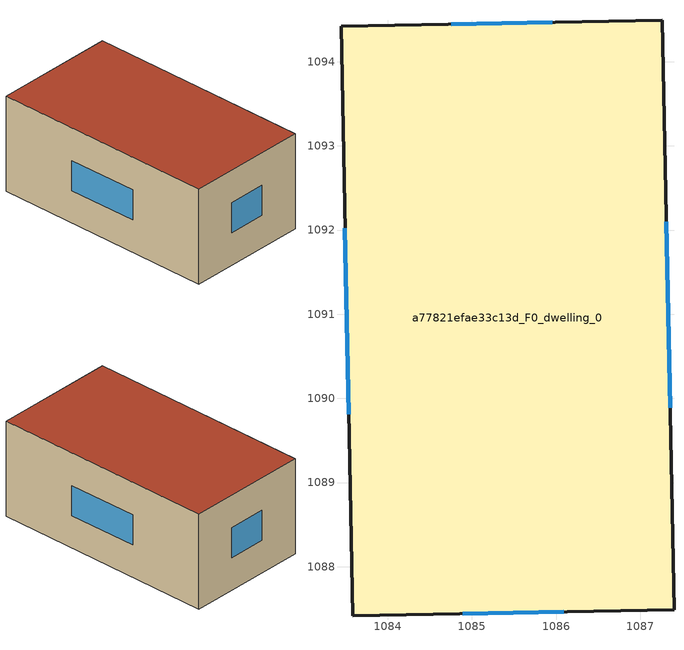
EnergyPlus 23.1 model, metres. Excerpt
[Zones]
a77821efae33c13d_F0_dwelling_0
 floor ground (EU_floor_Construction): 1087.26,1094.49 1087.4,1087.49 1083.58,1087.42 1083.45,1094.42 z0
 wall outside (EU_wall_Construction): 1083.58,1087.42 1087.4,1087.49 1087.26,1094.49 1083.45,1094.42 1083.58,1087.42 z0:3
 window (EU_Window_Construction): 1084.89,1087.44 1086.09,1087.47 / 1083.49,1092.02 1083.54,1089.81 / 1085.96,1094.47 1084.75,1094.44 / 1087.35,1089.89 1087.31,1092.1 z1.03:1.97
 roof outside (EU_roof_Construction): 1087.4,1087.49 1087.26,1094.49 1083.45,1094.42 1083.58,1087.42 z3
[Building]
EU S2 Campaign: North Axis=0; Terrain=City; Solar Distribution=FullExterior
[Site:Location]
Cape.Town.Intl.AP: Latitude=-33.965; Longitude=18.602; Time Zone=2; Elevation=46
[SizingPeriod:WeatherFileDays]
AnnualSizingPeriod: Begin Month=1; Begin Day of Month=1; End Month=12; End Day of Month=31; Day of Week for Start Day=Monday; Use Weather File Daylight Saving Period=No; Use Weather File Rain and Snow Indicators=No
[MATERIAL]
EU_InternalMass_Material: Roughness=MediumRough; Thickness=0.1; Conductivity=1; Density=1800; Specific Heat=900; Thermal Absorptance=0.9; Solar Absorptance=0.7; Visible Absorptance=0.7
[MATERIAL:NOMASS] Roughness=MediumRough; Thermal Absorptance=0.9; Solar Absorptance=0.7; Visible Absorptance=0.7
Name | Thermal Resistance
EU_wall_NoMass | 0.493876
EU_roof_NoMass | 0.449382
EU_floor_NoMass | 1.25
[WINDOWMATERIAL:SIMPLEGLAZINGSYSTEM]
EU_Window_SimpleGlazing: UFactor=4.4; Solar Heat Gain Coefficient=0.85; Visible Transmittance=0.85
[CONSTRUCTION]
EU_wall_Construction: EU_wall_NoMass
EU_roof_Construction: EU_roof_NoMass
EU_floor_Construction: EU_floor_NoMass
EU_Window_Construction: EU_Window_SimpleGlazing
EU_InternalMass_Construction: EU_InternalMass_Material
[ZONE]
a77821efae33c13d_F0_dwelling_0: Type=1; Multiplier=1; Ceiling Height=autocalculate; Volume=80.2416; Floor Area=autocalculate; Part of Total Floor Area=Yes
[INTERNALMASS]
a77821efae33c13d_F0_dwelling_0_EU_InternalMass: Construction=EU_InternalMass_Construction; Zone or ZoneList=a77821efae33c13d_F0_dwelling_0; Surface Area=26.7471
[OTHEREQUIPMENT]
EU_Step8_InternalGain_a77821efae33c13d_F0_dwelling_0_f000: Fuel Type=Electricity; Zone or ZoneList or Space or SpaceList=a77821efae33c13d_F0_dwelling_0; Schedule=EU_Step8_GainSchedule_a77821efae33c13d_F0_dwelling_0_f000; Design Level Calculation Method=Watts/Area; Power per Zone Floor Area=1; Fraction Latent=0; Fraction Radiant=0; Fraction Lost=0; Carbon Dioxide Generation Rate=0; EndUse Subcategory=EU_Step8_InternalGains
[ZONEVENTILATION:DESIGNFLOWRATE]
EU_ConstantAir_a77821efae33c13d_F0_dwelling_0: Zone or ZoneList or Space or SpaceList=a77821efae33c13d_F0_dwelling_0; Schedule=EU_AlwaysOn; Design Flow Rate Calculation Method=AirChanges/Hour; Air Changes per Hour=0.64; Ventilation Type=Natural; Fan Pressure Rise=0; Fan Total Efficiency=1; Constant Term Coefficient=1; Temperature Term Coefficient=0; Velocity Term Coefficient=0; Velocity Squared Term Coefficient=0; Minimum Indoor Temperature=-100; Maximum Indoor Temperature=100; Delta Temperature=-100; Minimum Outdoor Temperature=-100; Maximum Outdoor Temperature=100; Maximum Wind Speed=40
[HVACTEMPLATE:THERMOSTAT]
EU_HeatOnly_a77821efae33c13d_F0_dwelling_0: Constant Heating Setpoint=20; Constant Cooling Setpoint=50
[HVACTEMPLATE:ZONE:IDEALLOADSAIRSYSTEM]
a77821efae33c13d_F0_dwelling_0: Template Thermostat=EU_HeatOnly_a77821efae33c13d_F0_dwelling_0; System Availability Schedule=EU_AlwaysOn; Maximum Heating Supply Air Temperature=50; Minimum Cooling Supply Air Temperature=13; Maximum Heating Supply Air Humidity Ratio=0.0156; Minimum Cooling Supply Air Humidity Ratio=0.0077; Heating Limit=NoLimit; Cooling Limit=NoLimit; Heating Availability Schedule=EU_AlwaysOn; Cooling Availability Schedule=EU_CoolingOff; Dehumidification Control Type=ConstantSensibleHeatRatio; Cooling Sensible Heat Ratio=0.7; Dehumidification Setpoint=60; Humidification Control Type=None; Humidification Setpoint=30; Outdoor Air Method=None; Outdoor Air Flow Rate per Person=0.00944; Outdoor Air Flow Rate per Zone Floor Area=0; Outdoor Air Flow Rate per Zone=0; Demand Controlled Ventilation Type=None; Outdoor Air Economizer Type=NoEconomizer; Heat Recovery Type=None; Sensible Heat Recovery Effectiveness=0.7; Latent Heat Recovery Effectiveness=0.65
[SIZING:ZONE]
a77821efae33c13d_F0_dwelling_0: Zone Cooling Design Supply Air Temperature Input Method=SupplyAirTemperature; Zone Cooling Design Supply Air Temperature=13; Zone Heating Design Supply Air Temperature Input Method=SupplyAirTemperature; Zone Heating Design Supply Air Temperature=50; Zone Cooling Design Supply Air Humidity Ratio=0.008; Zone Heating Design Supply Air Humidity Ratio=0.008; Cooling Design Air Flow Method=DesignDay; Cooling Design Air Flow Rate=0; Cooling Minimum Air Flow per Zone Floor Area=0.000762; Cooling Minimum Air Flow=0; Cooling Minimum Air Flow Fraction=0.2; Heating Design Air Flow Method=DesignDay; Heating Design Air Flow Rate=0; Heating Maximum Air Flow per Zone Floor Area=0.002032; Heating Maximum Air Flow=0.141576; Heating Maximum Air Flow Fraction=0.3; Account for Dedicated Outdoor Air System=No; Dedicated Outdoor Air System Control Strategy=NeutralSupplyAir; Dedicated Outdoor Air Low Setpoint Temperature for Design=autosize; Dedicated Outdoor Air High Setpoint Temperature for Design=autosize; Zone Load Sizing Method=Sensible Load Only No Latent Load; Zone Latent Cooling Design Supply Air Humidity Ratio Input Method=HumidityRatioDifference; Zone Cooling Design Supply Air Humidity Ratio Difference=0.005; Zone Latent Heating Design Supply Air Humidity Ratio Input Method=HumidityRatioDifference; Zone Humidification Design Supply Air Humidity Ratio Difference=0.005
[SCHEDULE:CONSTANT]
Name | Hourly Value
EU_AlwaysOn | 1
EU_CoolingOff | 0
[SCHEDULE:FILE]
EU_Step8_GainSchedule_a77821efae33c13d_F0_dwelling_0_f000: File=../../schedules/a77821efae33c13d/a77821efae33c13d_F0_dwelling_0_f000_gain.csv; Column Number=1; Rows to Skip at Top=0; Number of Hours of Data=8760; Column Separator=Comma; Interpolate to Timestep=No; Minutes per Item=60; Adjust Schedule for Daylight Savings=Yes
